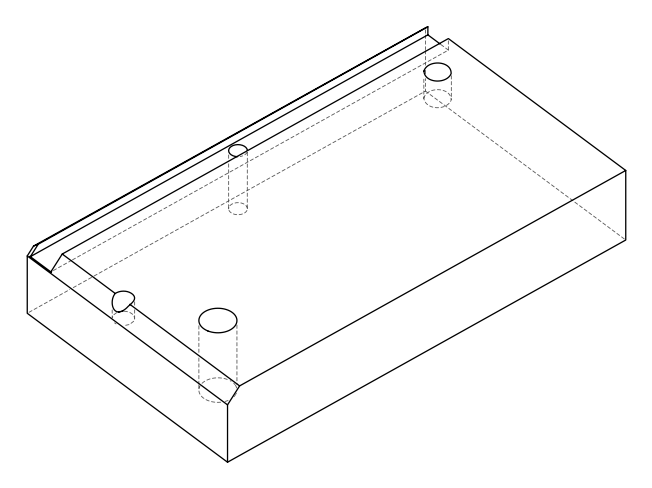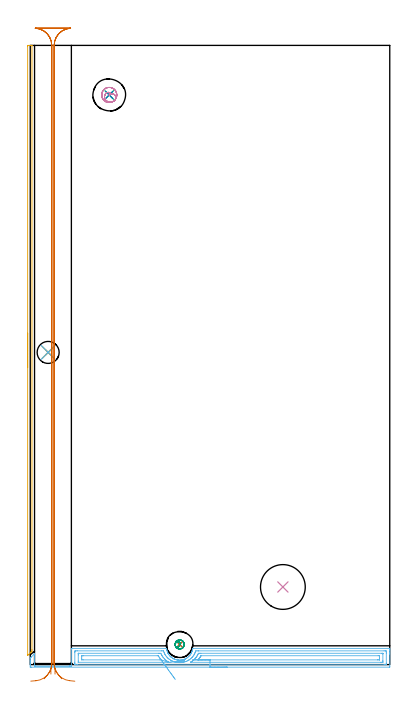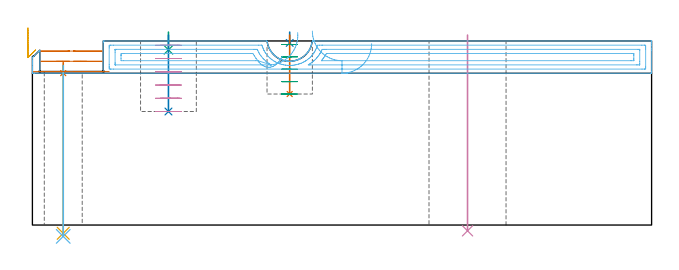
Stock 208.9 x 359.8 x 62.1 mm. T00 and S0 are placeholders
(PLAN: 13 operations, 7 tool changes, 17 min)
(1 SPOT_DRILL | STEP1HOLE_1 | NXT0321_9005460120000 | 0.03 min | 1069 mm3)
(2 SPOT_DRILL_1 | STEP1POCKET | NXT0321_9005460120000 | 0.03 min | 3 mm3)
(3 SPOT_DRILL_2 | STEP1POCKET_1 | NXT0321_9005460120000 | 0.05 min | 182 mm3)
(4 INDEXABLE_INSERT_DRILL_THROUGH_HOLE_FROM_SOLID | STEP1HOLE | NXT0302_023 | 0.27 min | 32943 mm3)
(5 DRILL_THROUGH_HOLE_INTO_CENTER | STEP1HOLE_1 | NXT0301_042 | 0.23 min | 2049 mm3)
(6 DRILL_TO_ENLARGE_THROUGH_HOLE | STEP1HOLE_1 | NXT0301_099 | 0.23 min | 4852 mm3)
(7 DRILL_BLIND_HOLE_INTO_CENTER | STEP1POCKET | NXT0301_128 | 0.08 min | 1896 mm3)
(8 DRILL_BLIND_HOLE_INTO_CENTER_1 | STEP1POCKET_1 | NXT0301_128 | 0.1 min | 2382 mm3)
(9 MILL_ROUGH_BLIND_HOLE_CONTOUR | STEP1POCKET | NXT0201_013 | Spiral | 0.53 min | 1388 mm3)
(10 MILL_ROUGH_BLIND_HOLE_CONTOUR_1 | STEP1POCKET_1 | NXT0201_013 | Spiral | 1.19 min | 4036 mm3)
(11 AREA_MILL | FG_CHAMFER_SURFACE | UGT0205_001 | 2.98 min | 5609 mm3)
(12 AREA_MILL_1 | FG_CHAMFER_SURFACE_1 | UGT0205_001 | 6.46 min | 12045 mm3)
(13 MILL_RECTANGULAR_SLOT | SLOT_RECTANGULAR | UGT0201_104 | Follow Part, ap 5, ae 75% | 4.8 min | 75066 mm3)
(TOOL NXT0321_9005460120000 | NC Spot Drill, 142deg, 12mm, Carbide, Uncoated | D12 PA142 FL30 Z2)
(TOOL NXT0302_023 | Index. Insert Drill 26mm [880-D2600L32-05] | D26 PA176 FL130 Z2)
(TOOL NXT0301_042 | Carbide Drill 7.1mm [860.1-0710-057A1-MM 2214] | D7.1 PA140 FL85 Z2)
(TOOL NXT0301_099 | Carbide Drill 12.8mm [860.1-1280-038A1-MM 2214] | D12.8 PA140 FL60 Z2)
(TOOL NXT0301_128 | Carbide Drill 12mm [861.1-1200-036A1-GP GC34] | D12 PA150 FL37.4 Z2)
(TOOL NXT0201_013 | ENDMILL 10mm | D10 FL30 Z4)
(TOOL UGT0205_001 | Chamfer Mill 20 x 3 x 45 deg. | D20 FL50 Z2)
(TOOL UGT0201_104 | End Mill 20 mm | D20 FL22 Z2)
(OP 1 SPOT_DRILL)
G17 G21 G94 G90
T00 M6
G54
G17 G0 G90 X10.4 Y181.4 S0 M3
G43 Z72.1 H0
G94 G81 G98 Z51.249 F250. R54.8
G80
M5
M2
(OP 2 SPOT_DRILL_1)
G17 G21 G94 G90
T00 M6
G54
G17 G0 G90 X86.8 Y11.7 S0 M3
G43 Z72.1 H0
G94 G81 G98 Z61.441 F250. R65.1
G80
M5
M2
(OP 3 SPOT_DRILL_2)
G17 G21 G94 G90
T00 M6
G54
G17 G0 G90 X45.9 Y331. S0 M3
G43 Z72.1 H0
G94 G81 G98 Z59.1 F250. R65.1
G80
M5
M2
(OP 4 INDEXABLE_INSERT_DRILL_THROUGH_HOLE_FROM_SOLID)
G17 G21 G94 G90
T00 M6
G54
G17 G0 G90 X146.8 Y45.1 S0 M3
G43 Z72.1 H1
G94 G81 G98 Z-1.954 F250. R64.1
G80
M5
M2
(OP 5 DRILL_THROUGH_HOLE_INTO_CENTER)
G17 G21 G94 G90
T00 M6
G54
G17 G0 G90 X10.4 Y181.4 S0 M3
G43 Z72.1 H1
G94 G73 G98 Z-2.792 F250. Q6.824 R53.8
G80
M5
M2
(OP 6 DRILL_TO_ENLARGE_THROUGH_HOLE)
G17 G21 G94 G90
T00 M6
G54
G17 G0 G90 X10.4 Y181.4 S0 M3
G43 Z72.1 H1
G94 G73 G98 Z-3.829 F250. Q11.126 R53.8
G80
M5
M2
(OP 7 DRILL_BLIND_HOLE_INTO_CENTER)
G17 G21 G94 G90
T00 M6
G54
G17 G0 G90 X86.8 Y11.7 S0 M3
G43 Z72.1 H1
G94 G81 G98 Z44.2 F250. R64.1
G80
M5
M2
(OP 8 DRILL_BLIND_HOLE_INTO_CENTER_1)
G17 G21 G94 G90
T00 M6
G54
G17 G0 G90 X45.9 Y331. S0 M3
G43 Z72.1 H1
G94 G81 G98 Z38.3 F250. R64.1
G80
M5
M2
(OP 9 MILL_ROUGH_BLIND_HOLE_CONTOUR)
G17 G21 G94 G90
T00 M6
G54
G17 G0 G90 X86.8 Y11.7 S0 M3
G43 Z72.1 H0
Z60.92
G94 G3 X87.25 Y12.195 R0.452 F250.
X86.675 Y13.019 R1.02
X84.845 Y12.849 R1.79
X84.197 Y11.203 R1.655
X87.297 Y9.097 R2.65
X84.197 Y11.203 R-2.65
X85.747 Y10.15 R1.325
X86.8 Y11.7 R1.325
G0 Z56.74
G3 X87.25 Y12.195 R0.452
X86.675 Y13.019 R1.02
X84.845 Y12.849 R1.79
X84.197 Y11.203 R1.655
X87.297 Y9.097 R2.65
X84.197 Y11.203 R-2.65
X85.747 Y10.15 R1.325
X86.8 Y11.7 R1.325
G0 Z52.56
G3 X87.25 Y12.195 R0.452
X86.675 Y13.019 R1.02
X84.845 Y12.849 R1.79
X84.197 Y11.203 R1.655
X87.297 Y9.097 R2.65
X84.197 Y11.203 R-2.65
X85.747 Y10.15 R1.325
X86.8 Y11.7 R1.325
G0 Z48.38
G3 X87.25 Y12.195 R0.452
X86.675 Y13.019 R1.02
X84.845 Y12.849 R1.79
X84.197 Y11.203 R1.655
X87.297 Y9.097 R2.65
X84.197 Y11.203 R-2.65
X85.747 Y10.15 R1.325
X86.8 Y11.7 R1.325
G0 Z44.2
G3 X87.25 Y12.195 R0.452
X86.675 Y13.019 R1.02
X84.845 Y12.849 R1.79
X84.197 Y11.203 R1.655
X87.297 Y9.097 R2.65
X84.197 Y11.203 R-2.65
X85.747 Y10.15 R1.325
X86.8 Y11.7 R1.325
G0 Z72.1
M5
M2
(OP 10 MILL_ROUGH_BLIND_HOLE_CONTOUR_1)
G17 G21 G94 G90
T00 M6
G54
G17 G0 G90 X45.9 Y331. S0 M3
G43 Z72.1 H0
Z60.633
G94 G3 X46.16 Y332.361 R0.706 F250.
X43.854 Y331.81 R2.063
X44.322 Y327.537 R2.904
X49.107 Y327.988 R3.633
X48.912 Y334.207 R4.4
X49.107 Y327.988 R-4.4
X49.01 Y331.098 R2.2
X45.9 Y331. R2.2
G0 Z56.167
G3 X46.16 Y332.361 R0.706
X43.854 Y331.81 R2.063
X44.322 Y327.537 R2.904
X49.107 Y327.988 R3.633
X48.912 Y334.207 R4.4
X49.107 Y327.988 R-4.4
X49.01 Y331.098 R2.2
X45.9 Y331. R2.2
G0 Z51.7
G3 X46.16 Y332.361 R0.706
X43.854 Y331.81 R2.063
X44.322 Y327.537 R2.904
X49.107 Y327.988 R3.633
X48.912 Y334.207 R4.4
X49.107 Y327.988 R-4.4
X49.01 Y331.098 R2.2
X45.9 Y331. R2.2
G0 Z47.233
G3 X46.16 Y332.361 R0.706
X43.854 Y331.81 R2.063
X44.322 Y327.537 R2.904
X49.107 Y327.988 R3.633
X48.912 Y334.207 R4.4
X49.107 Y327.988 R-4.4
X49.01 Y331.098 R2.2
X45.9 Y331. R2.2
G0 Z42.767
G3 X46.16 Y332.361 R0.706
X43.854 Y331.81 R2.063
X44.322 Y327.537 R2.904
X49.107 Y327.988 R3.633
X48.912 Y334.207 R4.4
X49.107 Y327.988 R-4.4
X49.01 Y331.098 R2.2
X45.9 Y331. R2.2
G0 Z38.3
G3 X46.16 Y332.361 R0.706
X43.854 Y331.81 R2.063
X44.322 Y327.537 R2.904
X49.107 Y327.988 R3.633
X48.912 Y334.207 R4.4
X49.107 Y327.988 R-4.4
X49.01 Y331.098 R2.2
X45.9 Y331. R2.2
G0 Z72.1
M5
M2
(OP 11 AREA_MILL)
G17 G21 G94 G90
T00 M6
G54
G17 G0 G90 X-1.5 Y172.55 S1061 M3
G43 Z72.1 H0
Z66.5
G94 G1 Y172.588 Z65.628 F250.
Y172.702 Z64.764
Y172.891 Z63.912
Y173.153 Z63.08
Y173.487 Z62.274
Y173.89 Z61.5
Y174.359 Z60.764
Y174.89 Z60.072
Y175.479 Z59.429
Y176.122 Z58.84
Y176.814 Z58.308
Y177.55 Z57.84
Y178.324 Z57.437
Y179.13 Z57.103
Y179.962 Z56.841
Y180.814 Z56.652
Y181.678 Z56.538
Y182.55 Z56.5
Y359.169
X-1.498 Y359.426 Z56.502
X-1.491 Y359.797 Z56.505
X-1.484 Y359.799 Z56.513
X-0.25 Y359.8 Z57.745
X0.47 Z58.47
X0.693 Z58.692
X0.849 Y359.797 Z58.841
X0.998 Y359.79 Z58.989
X1. Y359.616 Z59.
Y8.614
X0.996 Y7.811 Z58.994
X0.994 Y7.798 Z58.992
X0.919 Y7.72 Z58.917
X0.626 Y7.424 Z58.621
X0.474 Y7.272 Z58.471
X0.343 Y7.142 Z58.341
X0.188 Y6.985 Z58.183
X0.026 Y6.825 Z58.024
X-0.086 Y6.713 Z57.912
X-1.492 Y5.309 Z56.506
X-1.495 Y5.331 Z56.505
X-1.498 Y5.484 Z56.502
X-1.5 Y5.801 Z56.5
Y5.931
Y182.55
Y183.422 Z56.538
Y184.287 Z56.652
Y185.138 Z56.841
Y185.97 Z57.103
Y186.776 Z57.437
Y187.55 Z57.84
Y188.286 Z58.308
Y188.978 Z58.84
Y189.621 Z59.429
Y190.211 Z60.072
Y190.742 Z60.764
Y191.21 Z61.5
Y191.613 Z62.274
Y191.947 Z63.08
Y192.209 Z63.912
Y192.398 Z64.764
Y192.512 Z65.628
Y192.55 Z66.5
G0 Z72.1
M5
M2
(OP 12 AREA_MILL_1)
G17 G21 G94 G90
T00 M6
G54
G17 G0 G90 X114.45 Y-1.5 S1061 M3
G43 Z72.1 H0
Z61.2
G94 G1 X114.412 Z60.328 F250.
X114.298 Z59.464
X114.109 Z58.612
X113.847 Z57.78
X113.513 Z56.974
X113.11 Z56.2
X112.642 Z55.464
X112.11 Z54.772
X111.521 Z54.129
X110.878 Z53.54
X110.186 Z53.008
X109.45 Z52.54
X108.676 Z52.137
X107.87 Z51.803
X107.038 Z51.541
X106.186 Z51.352
X105.322 Z51.238
X104.45 Z51.2
X0.592 Y-1.499 Z51.201
X0.038 Y-1.493 Z51.203
X0.007 Y-1.491 Z51.205
X0. Y-0.94 Z51.755
Y-0.642 Z52.054
Y-0.051 Z52.643
Y0.546 Z53.244
Y0.838 Z53.535
Y1.436 Z54.132
Y1.727 Z54.423
Y2.31 Z55.01
Y2.616 Z55.316
Y3.73 Z56.43
X0.01 Y3.806 Z56.504
X0.15 Y3.95 Z56.647
X0.295 Y4.095 Z56.794
X0.586 Y4.385 Z57.085
X2.078 Y5.876 Z58.576
X2.224 Y6.014 Z58.714
X2.375 Y6.154 Z58.854
X2.417 Y6.192 Z58.891
X2.492 Y6.249 Z58.944
X2.496 Y6.229 Z58.925
X2.5 Y6.186 Z58.882
Y-0.9 Z51.8
X2.78
X2.821 Z51.799
X2.866 Y-0.898 Z51.795
X2.869
X2.871 Y-0.9 Z51.796
X2.876 Z51.8
X22.861
X22.864 Y-0.899 Z51.795
X22.873 Y-0.892 Z51.78
X22.879 Y-0.899 Z51.791
X22.96 Y-0.9 Z51.8
X23.9
Y9.002 Z61.699
X23.907 Y9.32 Z62.016
X23.91 Y9.395 Z62.091
X24.221 Y9.4 Z62.1
X79.043
X79.183 Y9.397 Z62.089
X79.203 Y9.317 Z62.016
X79.213 Y9.245 Z61.944
X79.341 Y8.544 Z61.244
X79.414 Y8.215 Z60.915
X79.595 Y7.66 Z60.359
X79.766 Y7.216 Z59.913
X79.966 Y6.777 Z59.475
X80.05 Y6.618 Z59.313
X80.124 Y6.476 Z59.175
X80.131 Y6.463 Z59.162
X80.231 Y6.288 Z58.987
X80.308 Y6.155 Z58.854
X80.38 Y6.049 Z58.747
X80.485 Y5.892 Z58.591
X80.824 Y5.443 Z58.142
X80.958 Y5.284 Z57.979
X81.205 Y4.987 Z57.684
X81.282 Y4.908 Z57.607
X81.416 Y4.773 Z57.472
X81.42 Y4.769 Z57.468
X81.505 Y4.691 Z57.387
X81.598 Y4.602 Z57.301
X81.638 Y4.565 Z57.264
X81.717 Y4.497 Z57.196
X81.837 Y4.395 Z57.09
X81.995 Y4.256 Z56.956
X82.014 Y4.24 Z56.939
X82.096 Y4.169 Z56.868
X82.155 Y4.125 Z56.823
X82.568 Y3.839 Z56.539
X82.99 Y3.574 Z56.271
X83.309 Y3.401 Z56.099
X83.5 Y3.306 Z56.004
X83.632 Y3.24 Z55.939
X83.768 Y3.179 Z55.879
X83.885 Y3.132 Z55.829
X83.946 Y3.111 Z55.806
X84.196 Y3.019 Z55.717
X84.33 Y2.971 Z55.668
X84.779 Y2.831 Z55.529
X84.837 Y2.817 Z55.514
X85.225 Y2.723 Z55.42
X85.508 Y2.671 Z55.37
X85.673 Y2.642 Z55.339
X85.729 Y2.636 Z55.332
X85.825 Y2.624 Z55.322
X85.888 Y2.616 Z55.314
X86.005 Y2.603 Z55.3
X86.119 Y2.591 Z55.285
X86.336 Y2.581 Z55.265
X86.337 Y2.579 Z55.264
X86.567 Y2.563 Z55.26
X87.014 Z55.259
X87.038 Y2.564 Z55.26
X87.047 Y2.565 Z55.259
X87.214 Y2.573 Z55.271
X87.461 Y2.587 Z55.286
X87.909 Y2.64 Z55.337
X87.958 Y2.649 Z55.345
X88.355 Y2.717 Z55.417
X88.804 Y2.826 Z55.526
X89.091 Y2.913 Z55.612
X89.25 Y2.963 Z55.657
X89.295 Y2.98 Z55.673
X89.515 Y3.059 Z55.756
X89.611 Y3.094 Z55.791
X89.741 Y3.148 Z55.844
X89.968 Y3.241 Z55.939
X90.114 Y3.309 Z56.009
X90.144 Y3.323 Z56.023
X90.237 Y3.374 Z56.074
X90.595 Y3.57 Z56.268
X91.038 Y3.84 Z56.538
X91.437 Y4.125 Z56.823
X91.932 Y4.538 Z57.236
X92.406 Y5.008 Z57.707
X92.593 Y5.224 Z57.922
X92.643 Y5.284 Z57.98
X92.712 Y5.362 Z58.06
X92.826 Y5.493 Z58.192
X92.995 Y5.728 Z58.428
X93.112 Y5.892 Z58.592
X93.272 Y6.147 Z58.847
X93.387 Y6.33 Z59.029
X93.636 Y6.776 Z59.476
X93.72 Y6.945 Z59.645
X94.004 Y7.66 Z60.359
X94.066 Y7.853 Z60.55
X94.098 Y7.951 Z60.646
X94.147 Y8.101 Z60.799
X94.26 Y8.545 Z61.243
X94.355 Y9.038 Z61.734
X94.406 Y9.339 Z62.032
X94.414 Y9.366 Z62.059
X94.465 Y9.396 Z62.09
X94.644 Y9.4 Z62.1
X208.754
X208.89 Y9.397 Z62.088
X208.893 Y9.364 Z62.055
X208.9 Y9.033 Z61.732
Y8.535 Z61.234
Y7.951 Z60.646
Y6.771 Z59.467
Y6.173 Z58.867
Y-0.94 Z51.757
X208.898 Y-1.242 Z51.455
X208.89 Y-1.492 Z51.205
X208.639 Y-1.499 Z51.199
X104.45 Y-1.5 Z51.2
Y-0.086 Z52.614
X27.371
X26.478 Y-0.084 Z52.616
X26.445 Y-0.083 Z52.617
X25.91 Y-0.051 Z52.649
X25.902 Y0.49 Z53.19
X25.901 Y0.838 Z53.538
X25.9 Y1.381 Z54.081
X25.901 Y7.062 Z59.762
X25.903 Y7.602 Z60.302
X25.91 Y7.951 Z60.651
X26.413 Y7.983 Z60.683
X26.445 Y7.984 Z60.684
X27.302 Y7.986 Z60.686
X76.368
X77.229 Y7.982 Z60.682
X77.26 Y7.979 Z60.679
X77.439 Y7.951 Z60.651
X77.538 Y7.673 Z60.373
X77.762 Y7.062 Z59.762
X77.883 Y6.758 Z59.458
X78.146 Y6.178 Z58.878
X78.151 Y6.169 Z58.869
X78.477 Y5.603 Z58.303
X78.691 Y5.284 Z57.984
X79.043 Y4.813 Z57.513
X79.387 Y4.395 Z57.095
X79.648 Y4.105 Z56.805
X79.934 Y3.82 Z56.52
X80.099 Y3.67 Z56.37
X80.286 Y3.505 Z56.205
X80.58 Y3.258 Z55.958
X80.826 Y3.075 Z55.775
X81.515 Y2.616 Z55.316
X81.717 Y2.491 Z55.191
X82.008 Y2.326 Z55.026
X82.609 Y2.032 Z54.732
X82.734 Y1.977 Z54.677
X83.378 Y1.727 Z54.427
X83.5 Y1.685 Z54.385
X83.564 Y1.664 Z54.364
X84.057 Y1.519 Z54.219
X84.392 Y1.436 Z54.136
X84.768 Y1.352 Z54.052
X85.283 Y1.261 Z53.961
X85.483 Y1.237 Z53.937
X86.002 Y1.182 Z53.882
X86.175 Y1.169 Z53.869
X86.749 Y1.154 Z53.854
X87.066
X87.612 Y1.183 Z53.883
X87.958 Y1.218 Z53.918
X88.41 Y1.276 Z53.976
X88.849 Y1.354 Z54.054
X89.154 Y1.423 Z54.123
X89.741 Y1.578 Z54.278
X89.857 Y1.611 Z54.311
X90.221 Y1.727 Z54.427
X90.568 Y1.855 Z54.555
X90.632 Y1.88 Z54.58
X91.146 Y2.104 Z54.804
X91.523 Y2.298 Z54.998
X91.73 Y2.411 Z55.111
X92.088 Y2.616 Z55.316
X92.29 Y2.741 Z55.441
X92.415 Y2.822 Z55.522
X92.814 Y3.107 Z55.807
X93.317 Y3.505 Z56.205
X93.768 Y3.934 Z56.634
X94.198 Y4.37 Z57.07
X94.21 Y4.383 Z57.083
X94.219 Y4.395 Z57.095
X94.612 Y4.871 Z57.571
X94.908 Y5.284 Z57.984
X94.982 Y5.391 Z58.091
X95.089 Y5.559 Z58.259
X95.315 Y5.948 Z58.648
X95.439 Y6.173 Z58.873
X95.568 Y6.418 Z59.118
X95.752 Y6.833 Z59.533
X95.843 Y7.062 Z59.762
X95.881 Y7.162 Z59.862
X95.981 Y7.432 Z60.132
X96.109 Y7.824 Z60.524
X96.151 Y7.951 Z60.651
X96.872 Y7.979 Z60.679
X97.73 Y7.985 Z60.685
X97.764 Y7.986 Z60.686
X205.599
X206.493 Y7.984 Z60.684
X206.525 Y7.982 Z60.682
X206.89 Y7.951 Z60.651
X206.897 Y7.58 Z60.28
X206.899 Y7.062 Z59.762
X206.9 Y6.688 Z59.388
X206.899 Y0.838 Z53.538
X206.898 Y0.466 Z53.166
X206.89 Y-0.051 Z52.649
X206.556 Y-0.082 Z52.618
X206.525 Y-0.084 Z52.616
X205.668 Y-0.086 Z52.614
X104.45
Y1.328 Z54.028
X93.706 Y1.329 Z54.029
X93.432 Y1.331 Z54.031
X93.306 Y1.333 Z54.033
X93.068 Y1.34 Z54.04
X93.223 Y1.438 Z54.138
X93.453 Y1.581 Z54.281
X93.684 Y1.727 Z54.427
X93.989 Y1.936 Z54.636
X94.198 Y2.085 Z54.785
X94.496 Y2.319 Z55.019
X94.861 Y2.616 Z55.316
X94.983 Y2.722 Z55.422
X95.089 Y2.819 Z55.519
X95.439 Y3.157 Z55.857
X95.781 Y3.505 Z56.205
X95.877 Y3.609 Z56.309
X95.981 Y3.725 Z56.425
X96.284 Y4.093 Z56.793
X96.512 Y4.395 Z57.095
X96.662 Y4.605 Z57.305
X96.872 Y4.915 Z57.615
X97.012 Y5.145 Z57.845
X97.092 Y5.284 Z57.984
X97.332 Y5.715 Z58.415
X97.559 Y6.173 Z58.873
X97.628 Y6.309 Z59.009
X97.764 Y6.564 Z59.264
X98.16 Y6.568 Z59.268
X98.655 Y6.57 Z59.27
X99.147 Y6.571 Z59.271
X204.343
X204.742 Y6.569 Z59.269
X204.874 Y6.566 Z59.266
X204.889 Y6.565 Z59.265
X204.893 Y6.519 Z59.219
X204.897 Y6.435 Z59.135
X204.899 Y6.33 Z59.03
X204.9 Y6.173 Z58.873
Y2.459 Z55.159
X204.899 Y1.727 Z54.427
X204.898 Y1.572 Z54.272
X204.89 Y1.413 Z54.113
X204.883 Y1.335 Z54.035
X204.841 Y1.333 Z54.033
X204.742 Y1.331 Z54.031
X204.25 Y1.329 Z54.029
X203.851 Y1.328 Z54.028
X104.45
Y2.743 Z55.443
X97.764
X97.636 Y2.744 Z55.444
X97.526 Y2.748 Z55.448
X97.488 Y2.75 Z55.45
X97.493 Y2.758 Z55.458
X97.551 Y2.828 Z55.528
X97.764 Y3.075 Z55.775
X97.957 Y3.313 Z56.013
X98.107 Y3.505 Z56.205
X98.341 Y3.819 Z56.519
X98.655 Y4.269 Z56.969
X98.704 Y4.346 Z57.046
X98.734 Y4.395 Z57.095
X99.038 Y4.902 Z57.602
X99.181 Y5.138 Z57.838
X99.194 Y5.151 Z57.851
X99.213 Y5.153 Z57.853
X99.26 Y5.156 Z57.856
X99.356 Y5.157 Z57.857
X99.547
X202.195
X202.849 Y5.151 Z57.851
X202.882
X202.89 Y5.119 Z57.819
X202.894 Y5.025 Z57.725
X202.898 Y4.834 Z57.534
X202.9 Y4.454 Z57.154
Y3.564 Z56.264
X202.899 Y3.09 Z55.79
X202.897 Y2.883 Z55.583
X202.893 Y2.78 Z55.48
X202.89 Y2.757 Z55.457
X202.879 Y2.749 Z55.449
X202.828 Y2.747 Z55.447
X202.068 Y2.743 Z55.443
X201.941
X104.45
X103.578 Z55.481
X102.714 Z55.595
X101.862 Z55.783
X101.03 Z56.046
X100.224 Z56.38
X99.45 Z56.782
X98.714 Z57.251
X98.022 Z57.782
X97.379 Z58.372
X96.79 Z59.015
X96.258 Z59.707
X95.79 Z60.443
X95.387 Z61.217
X95.053 Z62.023
X94.791 Z62.855
X94.602 Z63.706
X94.488 Z64.571
X94.45 Z65.443
G0 X89.496 Y2.187 Z64.931
G1 X89.54 Y2.191 Z64.06
X89.508 Y2.188 Z63.188
X89.401 Y2.178 Z62.323
X89.219 Y2.16 Z61.47
X88.964 Y2.136 Z60.636
X88.637 Y2.105 Z59.827
X88.242 Y2.067 Z59.051
X87.78 Y2.024 Z58.312
X87.257 Y1.974 Z57.616
X86.675 Y1.918 Z56.968
X86.038 Y1.858 Z56.374
X85.353 Y1.793 Z55.838
X84.624 Y1.723 Z55.364
X83.857 Y1.65 Z54.956
X83.057 Y1.574 Z54.617
X82.23 Y1.496 Z54.348
X81.384 Y1.415 Z54.153
X80.524 Y1.333 Z54.033
X80.513 Y1.332 Z54.032
X80.425 Y1.33 Z54.03
X80.334 Y1.329 Z54.029
X80.187 Y1.328 Z54.028
X28.095 Y1.329 Z54.029
X27.988 Y1.331 Z54.031
X27.92 Y1.335 Z54.035
X27.91 Y1.337 Z54.037
X27.906 Y1.357 Z54.057
X27.903 Y1.4 Z54.1
X27.901 Y1.727 Z54.427
X27.9 Y2.054 Z54.754
Y5.611 Z58.311
X27.901 Y6.173 Z58.873
X27.902 Y6.498 Z59.198
X27.908 Y6.546 Z59.246
X27.912 Y6.565 Z59.265
X27.93 Y6.566 Z59.266
X28.028 Y6.569 Z59.269
X28.228 Y6.571 Z59.271
X74.585
X75.079 Y6.57 Z59.27
X75.477 Y6.565 Z59.265
X75.864 Y6.559 Z59.259
X76.05 Y6.173 Z58.873
X76.368 Y5.517 Z58.217
X76.499 Y5.284 Z57.984
X76.672 Y4.981 Z57.681
X77.093 Y4.395 Z57.095
X77.26 Y4.17 Z56.87
X77.817 Y3.505 Z56.205
X78.151 Y3.154 Z55.854
X78.737 Y2.616 Z55.316
X79.043 Y2.352 Z55.052
X79.401 Y2.082 Z54.782
X79.964 Y1.697 Z54.397
X80.459 Y1.377 Z54.077
X80.524 Y1.333 Z54.033
X76.034 Y2.75 Z55.45
X75.35 Y2.743 Z55.443
X30.775
X30.011 Y2.748 Z55.448
X29.912 Y2.75 Z55.45
X29.9 Y3.505 Z56.205
Y4.505 Z57.205
X29.903 Y4.616 Z57.316
X29.91 Y4.837 Z57.537
X29.925 Y5.151 Z57.851
X30.011 Y5.153 Z57.853
X30.14 Y5.155 Z57.855
X30.902 Y5.157 Z57.857
X31.029
X73.821
X74.203 Y5.153 Z57.853
X74.388 Y5.15 Z57.85
X74.585 Y4.847 Z57.547
X74.86 Y4.395 Z57.095
X75.477 Y3.517 Z56.217
X75.485 Y3.505 Z56.205
X75.512 Y3.471 Z56.171
X76.034 Y2.75 Z55.45
X76.445 Y2.182 Z54.931
X76.882 Y1.579 Z54.475
X77.34 Y0.947 Z54.085
X77.816 Y0.29 Z53.766
X78.306 Y-0.388 Z53.518
X78.808 Y-1.08 Z53.344
X79.316 Y-1.782 Z53.245
X79.828 Y-2.488 Z53.222
X80.339 Y-3.194 Z53.275
X80.845 Y-3.892 Z53.404
X81.343 Y-4.579 Z53.608
X81.828 Y-5.249 Z53.885
X82.297 Y-5.897 Z54.233
X82.747 Y-6.518 Z54.649
X83.174 Y-7.107 Z55.13
X83.574 Y-7.66 Z55.673
X83.946 Y-8.173 Z56.274
X84.285 Y-8.641 Z56.927
G0 Z72.1
M5
M2
(OP 13 MILL_RECTANGULAR_SLOT)
G17 G21 G94 G90
T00 M6
G54
G17 G0 G90 X14.398 Y-5.517 S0 M3
G43 Z72.124 H0
Z58.682
G94 G1 Y-2.517 F250.
G2 X13.9 Y0.6 R10. F500.
G1 Y359.8
G2 X23.453 Y369.79 R10.
G1 Y369.8
X2.947
Y369.79
G2 X12.5 Y359.8 R10.
G1 Y0.6
G2 X12.002 Y-2.517 R10.
G1 Y-5.517 F250.
G0 Z72.124
X18.319 Y-8.223
Z55.241
G1 X16.351 Y-5.959
G2 X13.9 Y0.6 R10. F500.
G1 Y359.8
G2 X23.453 Y369.79 R10.
G1 Y369.8
X2.947
Y369.79
G2 X12.5 Y359.8 R10.
G1 Y0.6
G2 X10.049 Y-5.959 R10.
G1 X8.081 Y-8.223 F250.
G0 Z72.124
X25.91 Y-9.645
Z51.8
G1 X22.925 Y-9.352
G2 X13.9 Y0.6 R10. F500.
G1 Y359.8
G2 X23.453 Y369.79 R10.
G1 Y369.8
X2.947
Y369.79
G2 X12.5 Y359.8 R10.
G1 Y0.6
G2 X3.301 Y-9.368 R10.
G1 X0.31 Y-9.608 F250.
G0 Z72.124
M5
M2
